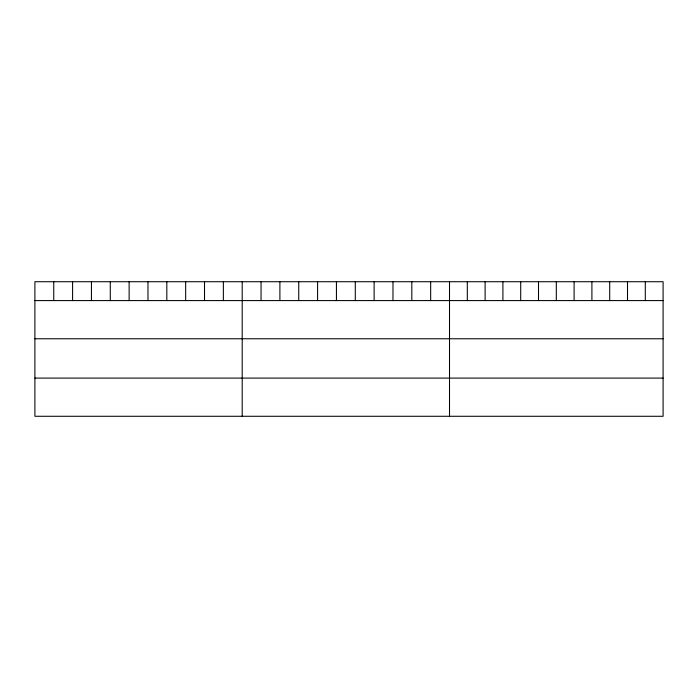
<?xml version="1.0" encoding="UTF-8"?>
<svg xmlns="http://www.w3.org/2000/svg" width="698" height="698" viewBox="0 0 698 698"><rect width="100%" height="100%" fill="white"/><g stroke="black" fill="none" stroke-linecap="round" stroke-linejoin="round"><path stroke-width="1.05" d="M663.1 300.585L663.1 416.278L34.9 416.278L34.9 281.722L663.1 281.722L663.1 300.585L34.9 300.585M34.9 338.766L663.1 338.766M34.9 378.098L663.1 378.098M645.301 281.722L645.301 300.585M627.502 281.722L627.502 300.585M609.703 281.722L609.703 300.585M591.904 281.722L591.904 300.585M574.105 281.722L574.105 300.585M556.306 281.722L556.306 300.585M538.507 281.722L538.507 300.585M520.708 281.722L520.708 300.585M502.909 281.722L502.909 300.585M485.11 281.722L485.11 300.585M467.311 281.722L467.311 300.585M449.512 281.722L449.512 416.278M430.666 281.722L430.666 300.585M411.82 281.722L411.82 300.585M392.974 281.722L392.974 300.585M374.128 281.722L374.128 300.585M355.282 281.722L355.282 300.585M336.436 281.722L336.436 300.585M317.59 281.722L317.59 300.585M298.744 281.722L298.744 300.585M279.898 281.722L279.898 300.585M261.052 281.722L261.052 300.585M242.206 281.722L242.206 416.278M223.36 281.722L223.36 300.585M204.514 281.722L204.514 300.585M185.668 281.722L185.668 300.585M166.822 281.722L166.822 300.585M147.976 281.722L147.976 300.585M129.13 281.722L129.13 300.585M110.284 281.722L110.284 300.585M91.438 281.722L91.438 300.585M72.592 281.722L72.592 300.585M53.746 281.722L53.746 300.585"/></g></svg>
